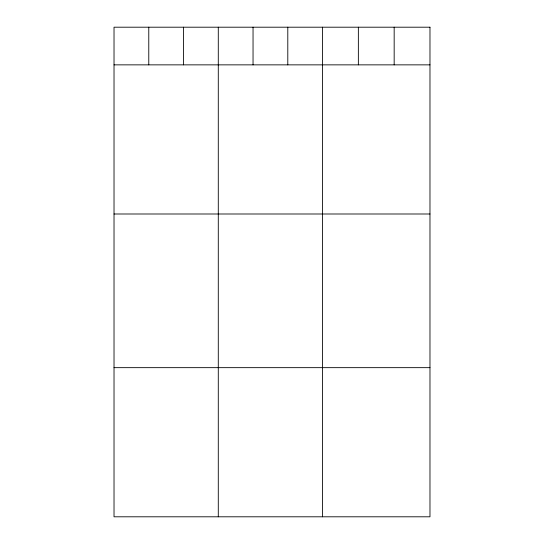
<?xml version="1.0" encoding="UTF-8"?>
<svg xmlns="http://www.w3.org/2000/svg" width="544" height="544" viewBox="0 0 544 544"><rect width="100%" height="100%" fill="white"/><g stroke="black" fill="none" stroke-linecap="round" stroke-linejoin="round"><path stroke-width="0.82" d="M114.022 64.858L429.978 64.858M114.022 213.996L429.978 213.996M114.022 367.656L429.978 367.656M394.169 27.2L394.169 64.858M358.36 27.2L358.36 64.858M322.551 27.2L322.551 516.8M287.796 27.2L287.796 64.858M253.042 27.2L253.042 64.858M218.287 27.2L218.287 516.8M183.532 27.2L183.532 64.858M148.777 27.2L148.777 64.858M429.978 27.2L114.022 27.2L114.022 516.8L429.978 516.8L429.978 27.2"/></g></svg>
